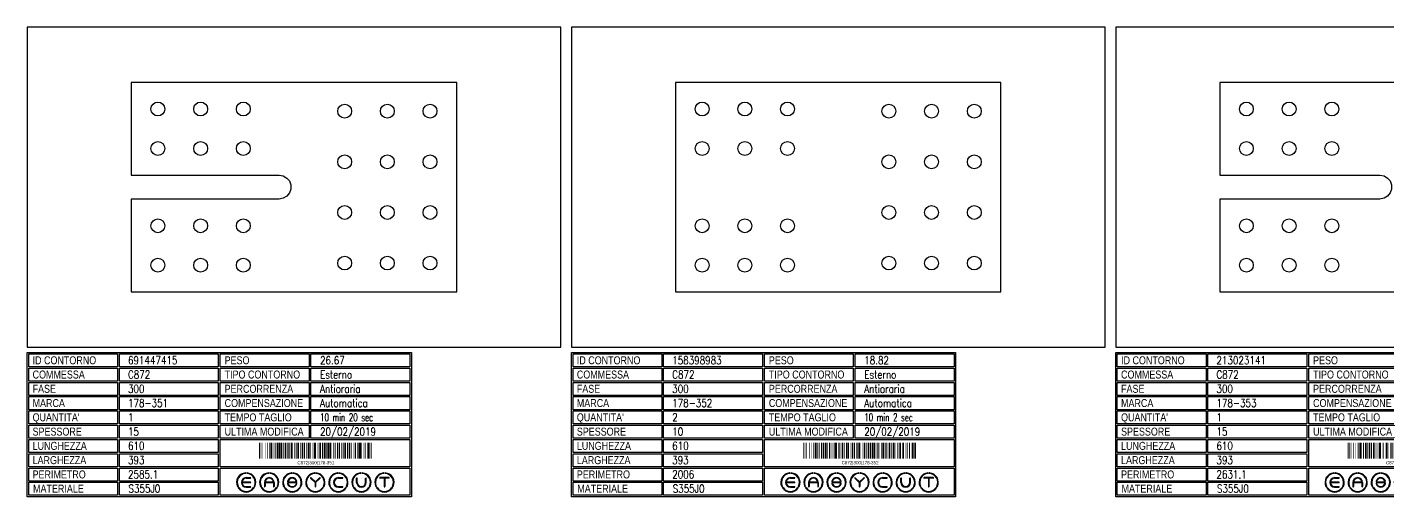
# Model space of a CAD drawing. Header units: millimetres. Extents: x 10000 to 55964, y 10000 to 31380.
# Drawn here: x 12540 to 15090, y 10000 to 10881 of the extents above; entities that cross this region are included whole.
import ezdxf
from ezdxf.enums import TextEntityAlignment as Align

# ---------------------------------------------------------------- set-up
doc = ezdxf.new("R2010")
doc.units = ezdxf.units.MM
doc.styles.add('EasyCutStyle', font='romans.shx', dxfattribs={"width": 0.8})
doc.styles.add('EasyCutStyle1', font='arial.ttf', dxfattribs={"width": 0.8})
doc.styles.get("Standard").update_dxf_attribs({"font": 'arial.ttf'})

# ---------------------------------------------------------------- blocks, each defined once
blk = doc.blocks.new('BlockShape01')
at = {"color": 253}
blk.add_lwpolyline([(0, 0), (720, 0), (720, -271), (0, -271)], close=True, dxfattribs=at)
at = {"color": 2}
for points in [[(3, -2.9), (169.3, -2.9), (169.3, -27.3), (3, -27.3)], [(3, -2.9), (169.3, -2.9), (169.3, -27.3), (3, -27.3)], [(361.9, -2.9), (528.3, -2.9), (528.3, -27.3), (361.9, -27.3)], [(3, -29.6), (169.3, -29.6), (169.3, -54), (3, -54)], [(361.9, -29.6), (528.3, -29.6), (528.3, -54), (361.9, -54)], [(3, -56.4), (169.3, -56.4), (169.3, -80.8), (3, -80.8)], [(361.9, -56.4), (528.3, -56.4), (528.3, -80.8), (361.9, -80.8)], [(3, -83.1), (169.3, -83.1), (169.3, -107.6), (3, -107.6)], [(361.9, -83.1), (528.3, -83.1), (528.3, -107.6), (361.9, -107.6)], [(3, -109.9), (169.3, -109.9), (169.3, -134.3), (3, -134.3)], [(361.9, -109.9), (528.3, -109.9), (528.3, -134.3), (361.9, -134.3)], [(3, -136.7), (169.3, -136.7), (169.3, -161.1), (3, -161.1)], [(361.9, -136.7), (528.3, -136.7), (528.3, -161.1), (361.9, -161.1)], [(3, -163.4), (169.3, -163.4), (169.3, -187.9), (3, -187.9)], [(3, -190.2), (169.3, -190.2), (169.3, -214.6), (3, -214.6)], [(3, -217), (169.3, -217), (169.3, -241.4), (3, -241.4)], [(3, -243.7), (169.3, -243.7), (169.3, -268.1), (3, -268.1)]]:
    blk.add_lwpolyline(points, close=True, dxfattribs=at)
at = {"color": 1}
for points in [[(172.7, -2.9), (358.1, -2.9), (358.1, -27.3), (172.7, -27.3)], [(531.6, -2.9), (717, -2.9), (717, -27.3), (531.6, -27.3)], [(172.7, -29.6), (358.1, -29.6), (358.1, -54), (172.7, -54)], [(531.6, -29.6), (717, -29.6), (717, -54), (531.6, -54)], [(172.7, -56.4), (358.1, -56.4), (358.1, -80.8), (172.7, -80.8)], [(531.6, -56.4), (717, -56.4), (717, -80.8), (531.6, -80.8)], [(172.7, -83.1), (358.1, -83.1), (358.1, -107.6), (172.7, -107.6)], [(531.6, -83.1), (717, -83.1), (717, -107.6), (531.6, -107.6)], [(172.7, -109.9), (358.1, -109.9), (358.1, -134.3), (172.7, -134.3)], [(531.6, -109.9), (717, -109.9), (717, -134.3), (531.6, -134.3)], [(172.7, -136.7), (358.1, -136.7), (358.1, -161.1), (172.7, -161.1)], [(531.6, -136.7), (717, -136.7), (717, -161.1), (531.6, -161.1)], [(172.7, -163.4), (358.1, -163.4), (358.1, -187.9), (172.7, -187.9)], [(361.9, -163.4), (717, -163.4), (717, -214.6), (361.9, -214.6)], [(172.7, -190.2), (358.1, -190.2), (358.1, -214.6), (172.7, -214.6)], [(172.7, -217), (358.1, -217), (358.1, -241.4), (172.7, -241.4)], [(361.9, -217), (717, -217), (717, -268.1), (361.9, -268.1)], [(172.7, -243.7), (358.1, -243.7), (358.1, -268.1), (172.7, -268.1)]]:
    blk.add_lwpolyline(points, close=True, dxfattribs=at)
at = {"color": 161, "style": 'EasyCutStyle1', "width": 0.8}
for s, p in [('ID CONTORNO', (10.1, -22.4)), ('PESO', (370, -22.4)), ('COMMESSA', (10.1, -49.1)), ('TIPO CONTORNO', (370, -49.1)), ('FASE', (10.1, -75.9)), ('PERCORRENZA', (370, -75.9)), ('MARCA', (10.1, -102.6)), ('COMPENSAZIONE', (370, -102.6)), ("QUANTITA'", (10.1, -129.4)), ('TEMPO TAGLIO', (370, -129.4)), ('SPESSORE', (10.1, -156.2)), ('ULTIMA MODIFICA', (370, -156.2)), ('LUNGHEZZA', (10.1, -182.9)), ('LARGHEZZA', (10.1, -209.7)), ('PERIMETRO', (10.1, -236.5)), ('MATERIALE', (11, -263.2))]:
    blk.add_text(s, height=15, dxfattribs=at).set_placement(p)
at = {"style": 'EasyCutStyle'}
for tag, p, width in [('IDSHAPE', (188.9, -22.4), 0.8), ('WEIGTHSHAPE', (548.8, -22.4), 0.8), ('ORDERSHAPE', (188.9, -49.1), 0.8), ('TYPESHAPE', (548.8, -49.1), 0.8), ('PHASESHAPE', (188.9, -75.9), 0.8), ('JOUSHAPE', (548.8, -75.9), 0.8), ('MKSHAPE', (188.9, -102.6), 0.8), ('COMPSHAPE', (548.8, -102.6), 0.8), ('QTASHAPE', (188.9, -129.4), 0.8), ('TIMECUTSHAPE', (548.8, -129.4), 0.65), ('TKSHAPE', (188.9, -156.2), 0.8), ('LASTMODIFYSHAPE', (548.8, -156.2), 0.8), ('LENGTHSHAPE', (188.9, -182.9), 0.8), ('HEIGHTSHAPE', (188.9, -209.7), 0.8), ('PERIMETERSHAPE', (188.9, -236.5), 0.8), ('MATSHAPE', (189.8, -263.2), 0.8)]:
    blk.add_attdef(tag, p, '', height=15, dxfattribs=dict(at, width=width))
blk = doc.blocks.new('Logo')
for color, points in [(140, [(-144.9, -7.2, -1), (-145.9, -7.6, -0.520567), (-131.2, 17.9, -1), (-131.1, 16.9, 0.520567)]), (256, [(-121.7, 0.5), (-137.5, 0.5, -0.394366), (-129.6, 7.9), (-121.7, 7.9, 1), (-121.7, 9), (-129.6, 9, 1), (-129.6, -9), (-121.7, -9, 1), (-121.7, -7.9), (-129.6, -7.9, -0.394366), (-137.5, -0.5), (-121.7, -0.5, 1)]), (140, [(-114.3, -7.2, 1), (-113.3, -7.6, 0.520567), (-128, 17.9, 0.916853), (-128.2, 16.9, 0.043377), (-128.1, 16.9, -0.520567)]), (140, [(-101.7, -7.2, -1), (-102.7, -7.6, -0.520567), (-88, 17.9, -1), (-87.9, 16.9, 0.520567)]), (140, [(-71.1, -7.2, 1), (-70.1, -7.6, 0.520567), (-84.8, 17.9, 1), (-84.9, 16.9, -0.520567)]), (140, [(-58.5, -7.2, -1), (-59.5, -7.6, -0.520567), (-44.8, 17.9, -1), (-44.7, 16.9, 0.520567)]), (256, [(-36.6, -0.5, -0.486114), (-35.5, -1.9, -0.776377), (-50.9, -2, 1), (-51.9, -2.3, 0.776377), (-34.5, -2.1, 0.486114), (-36.6, 0.5), (-49.8, 0.5, -0.486114), (-50.9, 1.9, -0.776377), (-35.5, 2, 1), (-34.5, 2.3, 0.776377), (-51.9, 2.1, 0.486114), (-49.8, -0.5)]), (140, [(-27.9, -7.2, 1), (-26.9, -7.6, 0.520567), (-41.6, 17.9, 1), (-41.7, 16.9, -0.520567)]), (140, [(-15.3, -7.2, -1), (-16.3, -7.6, -0.520567), (-1.6, 17.9, -1), (-1.5, 16.9, 0.520567)]), (256, [(0, 0.8), (-8.1, 8.8, 1), (-8.8, 8.1), (-0.5, -0.2), (-0.5, -7.9, 1), (0.5, -7.9), (0.5, -0.2), (8.8, 8.1, 1), (8.1, 8.8)]), (140, [(15.3, -7.2, 1), (16.3, -7.6, 0.520567), (1.6, 17.9, 1), (1.5, 16.9, -0.520567)]), (140, [(27.9, -7.2, -1), (26.9, -7.6, -0.520567), (41.6, 17.9, -1), (41.7, 16.9, 0.520567)]), (256, [(43.2, -9), (51.1, -9, 1), (51.1, -7.9), (43.2, -7.9, -1), (43.2, 7.9), (51.1, 7.9, 1), (51.1, 9), (43.2, 9, 1)]), (140, [(58.5, -7.2, 1), (59.5, -7.6, 0.520567), (44.8, 17.9, 1), (44.7, 16.9, -0.520567)]), (140, [(71.1, -7.2, -1), (70.1, -7.6, -0.520567), (84.8, 17.9, -1), (84.9, 16.9, 0.520567)]), (256, [(78.5, 0), (78.5, 7.9, 1), (77.4, 7.9), (77.4, 0, 1), (95.4, 0), (95.4, 7.9, 1), (94.3, 7.9), (94.3, 0, -1)]), (140, [(101.7, -7.2, 1), (102.7, -7.6, 0.520567), (88, 17.9, 1), (87.9, 16.9, -0.520567)]), (140, [(114.3, -7.2, -1), (113.3, -7.6, -0.520567), (128, 17.9, -1), (128.1, 16.9, 0.520567)]), (256, [(121.1, 9, 1), (121.1, 7.9), (129.1, 7.9), (129.1, -7.9, 1), (130.1, -7.9), (130.1, 7.9), (138.1, 7.9, 1), (138.1, 9)]), (140, [(144.9, -7.2, 1), (145.9, -7.6, 0.520567), (131.2, 17.9, 1), (131.1, 16.9, -0.520567)]), (140, [(-114.9, -10.3, 1), (-115.7, -9.7, -0.520567), (-143.5, -9.7, 1), (-144.3, -10.3, 0.520567)]), (140, [(-71.7, -10.3, 1), (-72.5, -9.7, -0.520567), (-100.3, -9.7, 1), (-101.1, -10.3, 0.520567)]), (140, [(-28.5, -10.3, 1), (-29.3, -9.7, -0.520567), (-57.1, -9.7, 1), (-57.9, -10.3, 0.520567)]), (140, [(14.7, -10.3, 1), (13.9, -9.7, -0.520567), (-13.9, -9.7, 1), (-14.7, -10.3, 0.520567)]), (140, [(57.9, -10.3, 1), (57.1, -9.7, -0.520567), (29.3, -9.7, 1), (28.5, -10.3, 0.520567)]), (140, [(101.1, -10.3, 1), (100.3, -9.7, -0.520567), (72.5, -9.7, 1), (71.7, -10.3, 0.520567)]), (140, [(144.3, -10.3, 1), (143.5, -9.7, -0.520567), (115.7, -9.7, 1), (114.9, -10.3, 0.520567)])]:
    blk.add_hatch(color=color).paths.add_polyline_path(points)
h = blk.add_hatch(color=256)
h.paths.add_polyline_path([(-78.5, -0.5), (-78.5, -7.9, 1), (-77.4, -7.9), (-77.4, 0, 1), (-95.4, 0), (-95.4, -7.9, 1), (-94.3, -7.9), (-94.3, -0.5)])
h.paths.add_polyline_path([(-94.3, 0.5, -0.933992), (-78.5, 0.5)], flags=16)
for p, q in [((-121.7, 0.5), (-137.5, 0.5)), ((-129.6, 9), (-121.7, 9)), ((-129.6, 7.9), (-121.7, 7.9)), ((-95.4, 0), (-95.4, -7.9)), ((-78.5, 0.5), (-94.3, 0.5)), ((-77.4, 0), (-77.4, -7.9)), ((-36.6, 0.5), (-49.8, 0.5)), ((-0.5, -0.2), (-8.8, 8.1)), ((0, 0.8), (-8.1, 8.8)), ((0, 0.8), (8.1, 8.8)), ((0.5, -0.2), (8.8, 8.1)), ((43.2, 9), (51.1, 9)), ((43.2, 7.9), (51.1, 7.9)), ((77.4, 0), (77.4, 7.9)), ((78.5, 0), (78.5, 7.9)), ((94.3, 0), (94.3, 7.9)), ((95.4, 0), (95.4, 7.9)), ((138.1, 9), (121.1, 9)), ((129.1, 7.9), (121.1, 7.9)), ((129.1, 7.9), (129.1, -7.9)), ((130.1, 7.9), (130.1, -7.9)), ((138.1, 7.9), (130.1, 7.9)), ((-121.7, -0.5), (-137.5, -0.5)), ((-129.6, -7.9), (-121.7, -7.9)), ((-129.6, -9), (-121.7, -9)), ((-94.3, -0.5), (-94.3, -7.9)), ((-78.5, -0.5), (-94.3, -0.5)), ((-78.5, -0.5), (-78.5, -7.9)), ((-36.6, -0.5), (-49.8, -0.5)), ((-0.5, -0.2), (-0.5, -7.9)), ((0.5, -0.2), (0.5, -7.9)), ((43.2, -7.9), (51.1, -7.9)), ((43.2, -9), (51.1, -9))]:
    blk.add_line(p, q)
at = {"color": 140}
for centre, radius, start, end in [((-129.6, 0), 18, 95, 205), ((-129.6, 0), 16.9, 95, 205), ((-131.1, 17.4), 0.54, 275, 95), ((-128.1, 17.4), 0.54, 85, 265), ((-129.6, 0), 16.9, 335, 85), ((-129.6, 0), 18, 335, 85), ((-86.4, 0), 18, 95, 205), ((-86.4, 0), 16.9, 95, 205), ((-87.9, 17.4), 0.54, 275, 95), ((-84.9, 17.4), 0.54, 85, 265), ((-86.4, 0), 16.9, 335, 85), ((-86.4, 0), 18, 335, 85), ((-43.2, 0), 18, 95, 205), ((-43.2, 0), 16.9, 95, 205), ((-44.7, 17.4), 0.54, 275, 95), ((-41.7, 17.4), 0.54, 85, 265), ((-43.2, 0), 16.9, 335, 85), ((-43.2, 0), 18, 335, 85), ((0, 0), 18, 95, 205), ((0, 0), 16.9, 95, 205), ((-1.5, 17.4), 0.54, 275, 95), ((1.5, 17.4), 0.54, 85, 265), ((0, 0), 16.9, 335, 85), ((0, 0), 18, 335, 85), ((43.2, 0), 18, 95, 205), ((43.2, 0), 16.9, 95, 205), ((41.7, 17.4), 0.54, 275, 95), ((44.7, 17.4), 0.54, 85, 265), ((43.2, 0), 16.9, 335, 85), ((43.2, 0), 18, 335, 85), ((86.4, 0), 18, 95, 205), ((86.4, 0), 16.9, 95, 205), ((84.9, 17.4), 0.54, 275, 95), ((87.9, 17.4), 0.54, 85, 265), ((86.4, 0), 16.9, 335, 85), ((86.4, 0), 18, 335, 85), ((129.6, 0), 18, 95, 205), ((129.6, 0), 16.9, 95, 205), ((128.1, 17.4), 0.54, 275, 95), ((131.1, 17.4), 0.54, 85, 265), ((129.6, 0), 16.9, 335, 85), ((129.6, 0), 18, 335, 85), ((-145.4, -7.4), 0.54, 205, 25), ((-143.9, -10), 0.54, 35, 215), ((-129.6, 0), 18, 215, 325), ((-129.6, 0), 16.9, 215, 325), ((-115.3, -10), 0.54, 325, 145), ((-113.8, -7.4), 0.54, 155, 335), ((-102.2, -7.4), 0.54, 205, 25), ((-100.7, -10), 0.54, 35, 215), ((-86.4, 0), 18, 215, 325), ((-86.4, 0), 16.9, 215, 325), ((-72.1, -10), 0.54, 325, 145), ((-70.6, -7.4), 0.54, 155, 335), ((-59, -7.4), 0.54, 205, 25), ((-57.5, -10), 0.54, 35, 215), ((-43.2, 0), 18, 215, 325), ((-43.2, 0), 16.9, 215, 325), ((-28.9, -10), 0.54, 325, 145), ((-27.4, -7.4), 0.54, 155, 335), ((-15.8, -7.4), 0.54, 205, 25), ((-14.3, -10), 0.54, 35, 215), ((0, 0), 18, 215, 325), ((0, 0), 16.9, 215, 325), ((14.3, -10), 0.54, 325, 145), ((15.8, -7.4), 0.54, 155, 335), ((27.4, -7.4), 0.54, 205, 25), ((28.9, -10), 0.54, 35, 215), ((43.2, 0), 18, 215, 325), ((43.2, 0), 16.9, 215, 325), ((57.5, -10), 0.54, 325, 145), ((59, -7.4), 0.54, 155, 335), ((70.6, -7.4), 0.54, 205, 25), ((72.1, -10), 0.54, 35, 215), ((86.4, 0), 18, 215, 325), ((86.4, 0), 16.9, 215, 325), ((100.7, -10), 0.54, 325, 145), ((102.2, -7.4), 0.54, 155, 335), ((113.8, -7.4), 0.54, 205, 25), ((115.3, -10), 0.54, 35, 215), ((129.6, 0), 18, 215, 325), ((129.6, 0), 16.9, 215, 325), ((143.9, -10), 0.54, 325, 145), ((145.4, -7.4), 0.54, 155, 335)]:
    blk.add_arc(centre, radius, start, end, dxfattribs=at)
for centre, radius, start, end in [((-129.6, 0), 9, 90, 270), ((-129.6, 0), 7.92, 90, 176.0904), ((-121.7, 8.5), 0.54, 270, 90), ((-121.7, 0), 0.54, 270, 90), ((-86.4, 0), 9, 0, 180), ((-86.4, 0), 7.92, 3.9096, 176.0904), ((-49.8, 1.6), 2.16, 166.2998, 270), ((-43.2, 0), 9, 15, 166.2998), ((-43.2, 0), 7.92, 15, 166.2998), ((-49.8, 1.6), 1.08, 166.2998, 270), ((-36.6, -1.6), 2.16, 346.2998, 90), ((-35, 2.2), 0.54, 195, 15), ((-8.5, 8.5), 0.54, 45, 225), ((8.5, 8.5), 0.54, 315, 135), ((43.2, 0), 9, 90, 270), ((43.2, 0), 7.92, 90, 270), ((51.1, 8.5), 0.54, 270, 90), ((77.9, 7.9), 0.54, 0, 180), ((86.4, 0), 9, 180, 0), ((86.4, 0), 7.92, 180, 0), ((94.9, 7.9), 0.54, 0, 180), ((121.1, 8.5), 0.54, 90, 270), ((138.1, 8.5), 0.54, 270, 90), ((-129.6, 0), 7.92, 183.9096, 270), ((-121.7, -8.5), 0.54, 270, 90), ((-94.9, -7.9), 0.54, 180, 0), ((-77.9, -7.9), 0.54, 180, 0), ((-51.4, -2.2), 0.54, 15, 195), ((-43.2, 0), 9, 195, 346.2998), ((-43.2, 0), 7.92, 195, 346.2998), ((-36.6, -1.6), 1.08, 346.2998, 90), ((0, -7.9), 0.54, 180, 0), ((51.1, -8.5), 0.54, 270, 90), ((129.6, -7.9), 0.54, 180, 0)]:
    blk.add_arc(centre, radius, start, end)
blk = doc.blocks.new('691447415_128', base_point=(345, -323.5))
at = {"linetype": 'Continuous'}
for points, const_width in [([(346, -323.5), (346, -293.5)], 2), ([(348.5, -323.5), (348.5, -293.5)], 1), ([(351.5, -323.5), (351.5, -293.5)], 1), ([(356.5, -323.5), (356.5, -293.5)], 1), ([(360.5, -323.5), (360.5, -293.5)], 1), ([(365, -323.5), (365, -293.5)], 2), ([(368.5, -323.5), (368.5, -293.5)], 3), ([(371.5, -323.5), (371.5, -293.5)], 1), ([(375, -323.5), (375, -293.5)], 2), ([(379.5, -323.5), (379.5, -293.5)], 3), ([(383, -323.5), (383, -293.5)], 2), ([(386.5, -323.5), (386.5, -293.5)], 3), ([(390, -323.5), (390, -293.5)], 2), ([(394.5, -323.5), (394.5, -293.5)], 3), ([(398.5, -323.5), (398.5, -293.5)], 1), ([(400.5, -323.5), (400.5, -293.5)], 1), ([(402.5, -323.5), (402.5, -293.5)], 1), ([(406, -323.5), (406, -293.5)], 4), ([(412, -323.5), (412, -293.5)], 2), ([(415.5, -323.5), (415.5, -293.5)], 1), ([(418.5, -323.5), (418.5, -293.5)], 3), ([(422.5, -323.5), (422.5, -293.5)], 1), ([(426.5, -323.5), (426.5, -293.5)], 3), ([(430, -323.5), (430, -293.5)], 2), ([(433.5, -323.5), (433.5, -293.5)], 1), ([(437.5, -323.5), (437.5, -293.5)], 3), ([(441, -323.5), (441, -293.5)], 2), ([(444.5, -323.5), (444.5, -293.5)], 1), ([(446.5, -323.5), (446.5, -293.5)], 1), ([(450, -323.5), (450, -293.5)], 4), ([(455.5, -323.5), (455.5, -293.5)], 1), ([(459.5, -323.5), (459.5, -293.5)], 3), ([(464, -323.5), (464, -293.5)], 2), ([(467.5, -323.5), (467.5, -293.5)], 3), ([(471, -323.5), (471, -293.5)], 2), ([(474.5, -323.5), (474.5, -293.5)], 3), ([(478.5, -323.5), (478.5, -293.5)], 3), ([(481.5, -323.5), (481.5, -293.5)], 1), ([(485, -323.5), (485, -293.5)], 2), ([(488.5, -323.5), (488.5, -293.5)], 1), ([(492, -323.5), (492, -293.5)], 2), ([(495.5, -323.5), (495.5, -293.5)], 3), ([(500, -323.5), (500, -293.5)], 2), ([(503.5, -323.5), (503.5, -293.5)], 1), ([(506.5, -323.5), (506.5, -293.5)], 3), ([(511, -323.5), (511, -293.5)], 2), ([(514.5, -323.5), (514.5, -293.5)], 3), ([(518.5, -323.5), (518.5, -293.5)], 1), ([(521.5, -323.5), (521.5, -293.5)], 1), ([(525.5, -323.5), (525.5, -293.5)], 3), ([(530, -323.5), (530, -293.5)], 2), ([(534, -323.5), (534, -293.5)], 4), ([(537.5, -323.5), (537.5, -293.5)], 1), ([(541.5, -323.5), (541.5, -293.5)], 1), ([(544, -323.5), (544, -293.5)], 2), ([(549.5, -323.5), (549.5, -293.5)], 3), ([(552.5, -323.5), (552.5, -293.5)], 1), ([(555, -323.5), (555, -293.5)], 2)]:
    blk.add_lwpolyline(points, dxfattribs=dict(at, const_width=const_width))
blk.add_text('C872|300|178-351', height=6).set_placement((451.5, -334), align=Align.CENTER)
blk = doc.blocks.new('158398983_128', base_point=(345, -323.5))
at = {"linetype": 'Continuous'}
for points, const_width in [([(346, -323.5), (346, -293.5)], 2), ([(348.5, -323.5), (348.5, -293.5)], 1), ([(351.5, -323.5), (351.5, -293.5)], 1), ([(356.5, -323.5), (356.5, -293.5)], 1), ([(360.5, -323.5), (360.5, -293.5)], 1), ([(365, -323.5), (365, -293.5)], 2), ([(368.5, -323.5), (368.5, -293.5)], 3), ([(371.5, -323.5), (371.5, -293.5)], 1), ([(375, -323.5), (375, -293.5)], 2), ([(379.5, -323.5), (379.5, -293.5)], 3), ([(383, -323.5), (383, -293.5)], 2), ([(386.5, -323.5), (386.5, -293.5)], 3), ([(390, -323.5), (390, -293.5)], 2), ([(394.5, -323.5), (394.5, -293.5)], 3), ([(398.5, -323.5), (398.5, -293.5)], 1), ([(400.5, -323.5), (400.5, -293.5)], 1), ([(402.5, -323.5), (402.5, -293.5)], 1), ([(406, -323.5), (406, -293.5)], 4), ([(412, -323.5), (412, -293.5)], 2), ([(415.5, -323.5), (415.5, -293.5)], 1), ([(418.5, -323.5), (418.5, -293.5)], 3), ([(422.5, -323.5), (422.5, -293.5)], 1), ([(426.5, -323.5), (426.5, -293.5)], 3), ([(430, -323.5), (430, -293.5)], 2), ([(433.5, -323.5), (433.5, -293.5)], 1), ([(437.5, -323.5), (437.5, -293.5)], 3), ([(441, -323.5), (441, -293.5)], 2), ([(444.5, -323.5), (444.5, -293.5)], 1), ([(446.5, -323.5), (446.5, -293.5)], 1), ([(450, -323.5), (450, -293.5)], 4), ([(455.5, -323.5), (455.5, -293.5)], 1), ([(459.5, -323.5), (459.5, -293.5)], 3), ([(464, -323.5), (464, -293.5)], 2), ([(467.5, -323.5), (467.5, -293.5)], 3), ([(471, -323.5), (471, -293.5)], 2), ([(474.5, -323.5), (474.5, -293.5)], 3), ([(478.5, -323.5), (478.5, -293.5)], 3), ([(481.5, -323.5), (481.5, -293.5)], 1), ([(485, -323.5), (485, -293.5)], 2), ([(488.5, -323.5), (488.5, -293.5)], 1), ([(492, -323.5), (492, -293.5)], 2), ([(495.5, -323.5), (495.5, -293.5)], 3), ([(500, -323.5), (500, -293.5)], 2), ([(503.5, -323.5), (503.5, -293.5)], 1), ([(506.5, -323.5), (506.5, -293.5)], 3), ([(511, -323.5), (511, -293.5)], 2), ([(514.5, -323.5), (514.5, -293.5)], 3), ([(518.5, -323.5), (518.5, -293.5)], 1), ([(522, -323.5), (522, -293.5)], 2), ([(526.5, -323.5), (526.5, -293.5)], 3), ([(530.5, -323.5), (530.5, -293.5)], 1), ([(533, -323.5), (533, -293.5)], 2), ([(537.5, -323.5), (537.5, -293.5)], 1), ([(540.5, -323.5), (540.5, -293.5)], 1), ([(544, -323.5), (544, -293.5)], 2), ([(549.5, -323.5), (549.5, -293.5)], 3), ([(552.5, -323.5), (552.5, -293.5)], 1), ([(555, -323.5), (555, -293.5)], 2)]:
    blk.add_lwpolyline(points, dxfattribs=dict(at, const_width=const_width))
blk.add_text('C872|300|178-352', height=6).set_placement((451.5, -334), align=Align.CENTER)
blk = doc.blocks.new('213023141_128', base_point=(345, -323.5))
at = {"linetype": 'Continuous'}
for points, const_width in [([(346, -323.5), (346, -293.5)], 2), ([(348.5, -323.5), (348.5, -293.5)], 1), ([(351.5, -323.5), (351.5, -293.5)], 1), ([(356.5, -323.5), (356.5, -293.5)], 1), ([(360.5, -323.5), (360.5, -293.5)], 1), ([(365, -323.5), (365, -293.5)], 2), ([(368.5, -323.5), (368.5, -293.5)], 3), ([(371.5, -323.5), (371.5, -293.5)], 1), ([(375, -323.5), (375, -293.5)], 2), ([(379.5, -323.5), (379.5, -293.5)], 3), ([(383, -323.5), (383, -293.5)], 2), ([(386.5, -323.5), (386.5, -293.5)], 3), ([(390, -323.5), (390, -293.5)], 2), ([(394.5, -323.5), (394.5, -293.5)], 3), ([(398.5, -323.5), (398.5, -293.5)], 1), ([(400.5, -323.5), (400.5, -293.5)], 1), ([(402.5, -323.5), (402.5, -293.5)], 1), ([(406, -323.5), (406, -293.5)], 4), ([(412, -323.5), (412, -293.5)], 2), ([(415.5, -323.5), (415.5, -293.5)], 1), ([(418.5, -323.5), (418.5, -293.5)], 3), ([(422.5, -323.5), (422.5, -293.5)], 1), ([(426.5, -323.5), (426.5, -293.5)], 3), ([(430, -323.5), (430, -293.5)], 2), ([(433.5, -323.5), (433.5, -293.5)], 1), ([(437.5, -323.5), (437.5, -293.5)], 3), ([(441, -323.5), (441, -293.5)], 2), ([(444.5, -323.5), (444.5, -293.5)], 1), ([(446.5, -323.5), (446.5, -293.5)], 1), ([(450, -323.5), (450, -293.5)], 4), ([(455.5, -323.5), (455.5, -293.5)], 1), ([(459.5, -323.5), (459.5, -293.5)], 3), ([(464, -323.5), (464, -293.5)], 2), ([(467.5, -323.5), (467.5, -293.5)], 3), ([(471, -323.5), (471, -293.5)], 2), ([(474.5, -323.5), (474.5, -293.5)], 3), ([(478.5, -323.5), (478.5, -293.5)], 3), ([(481.5, -323.5), (481.5, -293.5)], 1), ([(485, -323.5), (485, -293.5)], 2), ([(488.5, -323.5), (488.5, -293.5)], 1), ([(492, -323.5), (492, -293.5)], 2), ([(495.5, -323.5), (495.5, -293.5)], 3), ([(500, -323.5), (500, -293.5)], 2), ([(503.5, -323.5), (503.5, -293.5)], 1), ([(506.5, -323.5), (506.5, -293.5)], 3), ([(511, -323.5), (511, -293.5)], 2), ([(514.5, -323.5), (514.5, -293.5)], 3), ([(518.5, -323.5), (518.5, -293.5)], 1), ([(522, -323.5), (522, -293.5)], 2), ([(525.5, -323.5), (525.5, -293.5)], 1), ([(528.5, -323.5), (528.5, -293.5)], 3), ([(533.5, -323.5), (533.5, -293.5)], 3), ([(537, -323.5), (537, -293.5)], 2), ([(540.5, -323.5), (540.5, -293.5)], 1), ([(544, -323.5), (544, -293.5)], 2), ([(549.5, -323.5), (549.5, -293.5)], 3), ([(552.5, -323.5), (552.5, -293.5)], 1), ([(555, -323.5), (555, -293.5)], 2)]:
    blk.add_lwpolyline(points, dxfattribs=dict(at, const_width=const_width))
blk.add_text('C872|300|178-353', height=6).set_placement((451.5, -334), align=Align.CENTER)

msp = doc.modelspace()

# ---------------------------------------------------------------- linework, layer by layer
for p, q in [((13540, 10881), (12540, 10881)), ((12540, 10881), (12540, 10281)), ((13540, 10281), (13540, 10881)), ((14560, 10881), (13560, 10881)), ((13560, 10881), (13560, 10281)), ((14560, 10281), (14560, 10881)), ((15580, 10881), (14580, 10881)), ((14580, 10881), (14580, 10281)), ((12540, 10281), (13540, 10281)), ((13560, 10281), (14560, 10281)), ((14580, 10281), (15580, 10281))]:
    msp.add_line(p, q)
at = {"color": 2}
for points in [[(12735, 10384.5), (13345, 10384.5), (13345, 10777.5), (12735, 10777.5), (12735, 10603.5), (13012, 10603.5), (13020, 10602), (13026.5, 10598), (13031.5, 10592.5), (13034, 10585), (13034, 10577), (13031.5, 10570), (13026.5, 10564), (13020, 10560), (13012, 10558.5), (12735, 10558.5)], [(13755, 10384.5), (14365, 10384.5), (14365, 10777.5), (13755, 10777.5)], [(14775, 10384.5), (15385, 10384.5), (15385, 10777.5), (14775, 10777.5), (14775, 10603.5), (15075, 10603.5), (15083, 10602), (15089.5, 10598), (15094.5, 10592.5), (15097, 10585), (15097, 10577), (15094.5, 10570), (15089.5, 10564), (15083, 10560), (15075, 10558.5), (14775, 10558.5)]]:
    msp.add_lwpolyline(points, close=True, dxfattribs=at)
at = {"color": 4}
for centre in [(12785, 10727.5), (12865, 10727.5), (12945, 10727.5), (13135, 10723.5), (13215, 10723.5), (13295, 10723.5), (13805, 10727.5), (13885, 10727.5), (13965, 10727.5), (14155, 10723.5), (14235, 10723.5), (14315, 10723.5), (14825, 10727.5), (14905, 10727.5), (14985, 10727.5), (12785, 10653.5), (12865, 10653.5), (12945, 10653.5), (13805, 10653.5), (13885, 10653.5), (13965, 10653.5), (14825, 10653.5), (14905, 10653.5), (14985, 10653.5), (13135, 10628.5), (13215, 10628.5), (13295, 10628.5), (14155, 10628.5), (14235, 10628.5), (14315, 10628.5), (13135, 10533.5), (13215, 10533.5), (13295, 10533.5), (14155, 10533.5), (14235, 10533.5), (14315, 10533.5), (12785, 10508.5), (12865, 10508.5), (12945, 10508.5), (13805, 10508.5), (13885, 10508.5), (13965, 10508.5), (14825, 10508.5), (14905, 10508.5), (14985, 10508.5), (12785, 10434.5), (12865, 10434.5), (12945, 10434.5), (13135, 10438.5), (13215, 10438.5), (13295, 10438.5), (13805, 10434.5), (13885, 10434.5), (13965, 10434.5), (14155, 10438.5), (14235, 10438.5), (14315, 10438.5), (14825, 10434.5), (14905, 10434.5), (14985, 10434.5)]:
    msp.add_circle(centre, 13, dxfattribs=at)

# ---------------------------------------------------------------- block references
for p, values in [((12540, 10271), {'IDSHAPE': '691447415', 'ORDERSHAPE': 'C872', 'PHASESHAPE': '300', 'MKSHAPE': '178-351', 'TKSHAPE': '15', 'LENGTHSHAPE': '610', 'HEIGHTSHAPE': '393', 'MATSHAPE': 'S355J0', 'LASTMODIFYSHAPE': '20/02/2019', 'PERIMETERSHAPE': '2585.1', 'WEIGTHSHAPE': '26.67', 'TYPESHAPE': 'Esterno', 'JOUSHAPE': 'Antioraria', 'COMPSHAPE': 'Automatica', 'TIMECUTSHAPE': '10 min 20 sec', 'QTASHAPE': '1'}), ((13560, 10271), {'IDSHAPE': '158398983', 'ORDERSHAPE': 'C872', 'PHASESHAPE': '300', 'MKSHAPE': '178-352', 'TKSHAPE': '10', 'LENGTHSHAPE': '610', 'HEIGHTSHAPE': '393', 'MATSHAPE': 'S355J0', 'LASTMODIFYSHAPE': '20/02/2019', 'PERIMETERSHAPE': '2006', 'WEIGTHSHAPE': '18.82', 'TYPESHAPE': 'Esterno', 'JOUSHAPE': 'Antioraria', 'COMPSHAPE': 'Automatica', 'TIMECUTSHAPE': '10 min 2 sec', 'QTASHAPE': '2'}), ((14580, 10271), {'IDSHAPE': '213023141', 'ORDERSHAPE': 'C872', 'PHASESHAPE': '300', 'MKSHAPE': '178-353', 'TKSHAPE': '15', 'LENGTHSHAPE': '610', 'HEIGHTSHAPE': '393', 'MATSHAPE': 'S355J0', 'LASTMODIFYSHAPE': '20/02/2019', 'PERIMETERSHAPE': '2631.1', 'WEIGTHSHAPE': '26.55', 'TYPESHAPE': 'Esterno', 'JOUSHAPE': 'Antioraria', 'COMPSHAPE': 'Automatica', 'TIMECUTSHAPE': '10 min 31 sec', 'QTASHAPE': '1'})]:
    msp.add_blockref('BlockShape01', p).add_auto_attribs(values)
for name, p in [('691447415_128', (12974.5, 10071.5)), ('158398983_128', (13994.5, 10071.5)), ('213023141_128', (15014.5, 10071.5)), ('Logo', (13080, 10027)), ('Logo', (14100, 10027)), ('Logo', (15120, 10027))]:
    msp.add_blockref(name, p)

doc.saveas('drawing.dxf')
